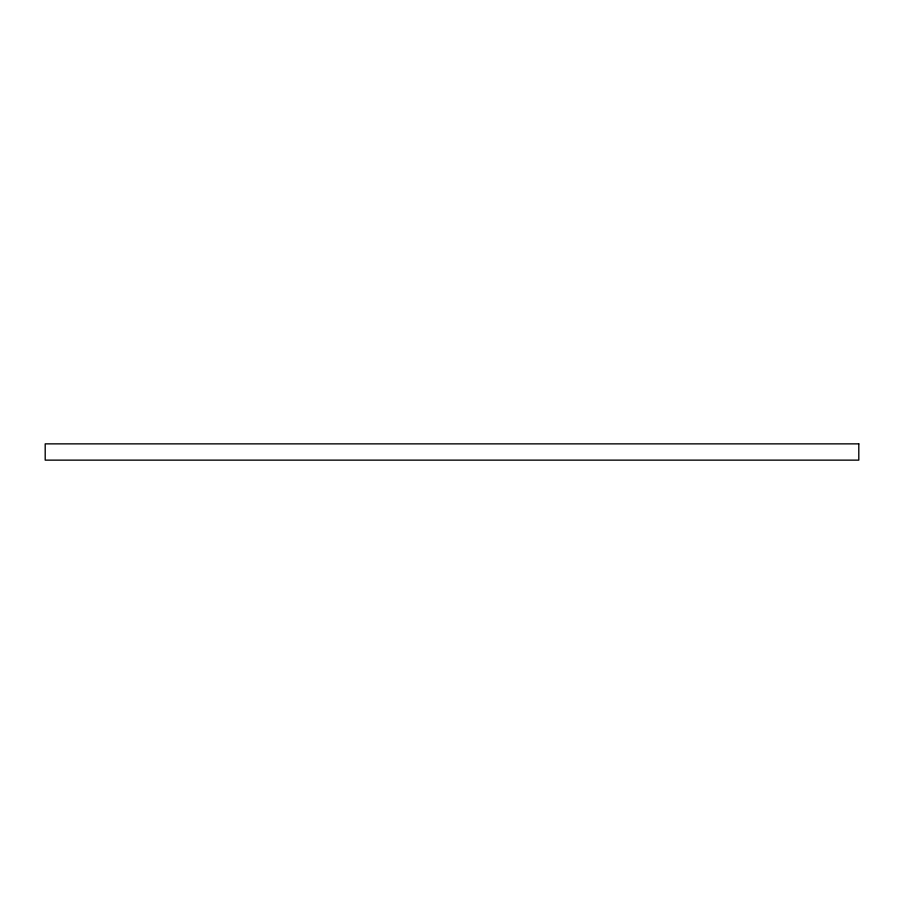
<?xml version="1.0" encoding="UTF-8"?>
<svg xmlns="http://www.w3.org/2000/svg" width="904" height="904" viewBox="0 0 904 904"><rect width="100%" height="100%" fill="white"/><g stroke="black" fill="none" stroke-linecap="round" stroke-linejoin="round"><path stroke-width="1.36" d="M858.8 443.864L45.2 443.864L45.2 460.136L858.8 460.136L858.8 443.864"/></g></svg>
